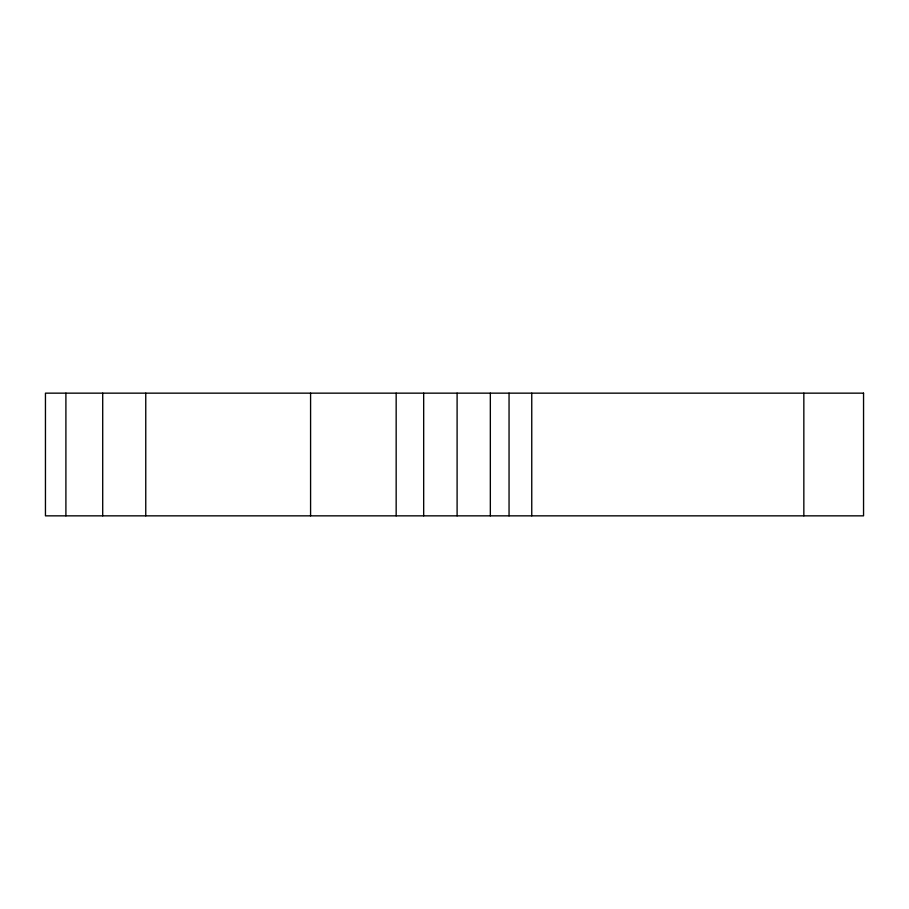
<?xml version="1.0" encoding="UTF-8"?>
<svg xmlns="http://www.w3.org/2000/svg" width="909" height="909" viewBox="0 0 909 909"><rect width="100%" height="100%" fill="white"/><g stroke="black" fill="none" stroke-linecap="round" stroke-linejoin="round"><path stroke-width="1.36" d="M803.84 393.154L803.84 515.846M531.754 393.154L531.754 515.846M509.051 393.154L509.051 515.846M490.337 393.154L490.337 515.846M457.102 393.154L457.102 515.846M423.674 393.154L423.674 515.846M396.165 393.154L396.165 515.846M310.583 393.154L310.583 515.846M145.758 393.154L145.758 515.846M102.706 393.154L102.706 515.846M65.903 393.154L65.903 515.846M863.55 393.154L45.45 393.154L45.45 515.846L863.55 515.846L863.55 393.154"/></g></svg>
